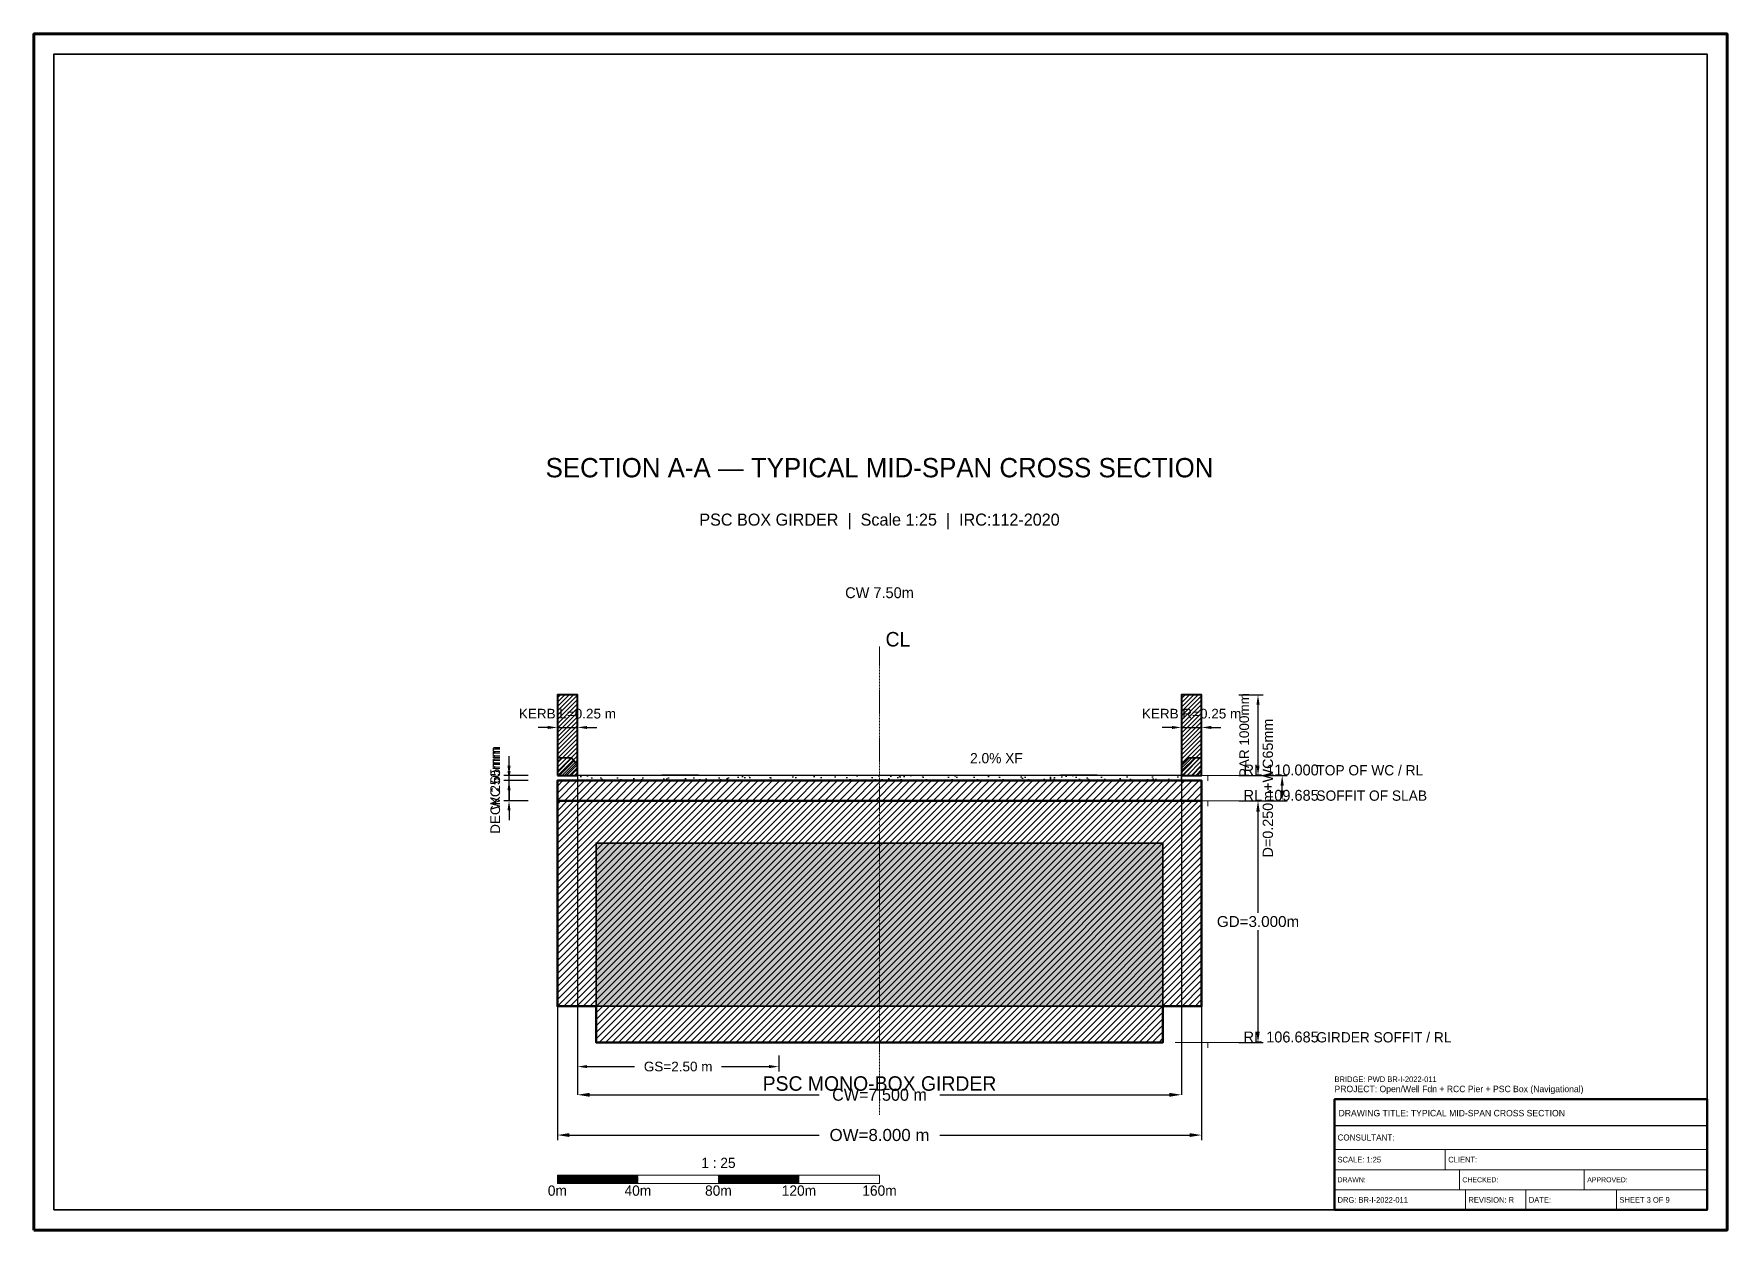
# Model space of a CAD drawing. Header units: metres. Extents: x 0 to 841, y 0 to 594.
import ezdxf
from ezdxf.enums import TextEntityAlignment as Align

# ---------------------------------------------------------------- set-up
doc = ezdxf.new("R2010")
doc.units = ezdxf.units.M
doc.linetypes.add('CENTER', pattern=[1.5, 0.75, -0.25, 0.25, -0.25])
for name, color, linetype, lineweight in [('BORDER-INNER', 7, 'Continuous', 35), ('BORDER-OUTER', 7, 'Continuous', 70), ('DIM-LEVEL', 3, 'Continuous', 18), ('DIM-LINEAR', 3, 'Continuous', 18), ('DIM-SLOPE', 3, 'Continuous', 18), ('STRUC-CENTRE', 6, 'CENTER', 18), ('STRUC-HATCHING', 8, 'Continuous', 18), ('SUPER-DECK', 2, 'Continuous', 50), ('SUPER-GIRDER', 1, 'Continuous', 35), ('SUPER-KERB', 7, 'Continuous', 25), ('SUPER-PARAPET', 2, 'Continuous', 35), ('SUPER-WEARING', 8, 'Continuous', 25), ('SYM-SCALE', 7, 'Continuous', 13), ('TEXT-GENERAL', 7, 'Continuous', 18), ('TEXT-HEADER', 7, 'Continuous', 25), ('TEXT-LEVEL', 5, 'Continuous', 18), ('TEXT-SPEC', 7, 'Continuous', 13), ('TEXT-TITLE', 7, 'Continuous', 25), ('TITLEBLK-BOX', 7, 'Continuous', 50), ('TITLEBLK-TEXT', 7, 'Continuous', 18)]:
    doc.layers.add(name, color=color, linetype=linetype, lineweight=lineweight)
doc.styles.add('BRIDGE_STD', font='Arial.ttf')
doc.dimstyles.new('BRG_DIM', dxfattribs={"dimtxt": 0.006, "dimasz": 6, "dimexe": 1.25, "dimexo": 0.625, "dimtad": 1, "dimcen": 2.5, "dimazin": 3, "dimtfac": 1, "dimtmove": 0, "dimatfit": 3})
doc.dimstyles.new('pmb100', dxfattribs={"dimtxt": 2.5, "dimasz": 0.9375, "dimexe": 2.5, "dimexo": 2.5, "dimtad": 0, "dimtih": 1, "dimdec": 0, "dimtxsty": 'BRIDGE_STD', "dimcen": 2.5, "dimazin": 3, "dimtfac": 1, "dimtmove": 0, "dimatfit": 3})

# ---------------------------------------------------------------- blocks, each defined once
blk = doc.blocks.new('_CLOSEDFILLED')
at = {"color": 0, "linetype": 'BYBLOCK'}
blk.add_solid([(-1, 0.16), (0, 0), (-1, -0.16)], dxfattribs=at)
blk = doc.blocks.new('*D1')
for p, q in [((270, 225.8), (270, 67.2)), ((570, 225.8), (570, 67.2)), ((276, 67.2), (390, 67.2)), ((450, 67.2), (564, 67.2))]:
    blk.add_line(p, q)
at = {"layer": 'Defpoints'}
for p in [(270, 225.8), (570, 225.8), (270, 67.2)]:
    blk.add_point(p, dxfattribs=at)
at = {"layer": 'DIM-LINEAR', "xscale": 6, "yscale": 6, "rotation": 180}
blk.add_blockref('_CLOSEDFILLED', (270, 67.2), dxfattribs=at)
at = {"layer": 'DIM-LINEAR', "xscale": 6, "yscale": 6}
blk.add_blockref('_CLOSEDFILLED', (570, 67.2), dxfattribs=at)
at = {"layer": 'DIM-LINEAR', "color": 3, "insert": (420, 67.2), "char_height": 6, "attachment_point": 5}
blk.add_mtext('CW=7.500 m', dxfattribs=at)

msp = doc.modelspace()

# ---------------------------------------------------------------- hatches: boundary and pattern name
at = {"layer": 'STRUC-HATCHING'}
h = msp.add_hatch(dxfattribs=at)
h.set_pattern_fill('ANSI31', scale=0.48)
h.paths.add_polyline_path([(260, 225.8), (270, 225.8), (270, 265.8), (260, 265.8)])
h = msp.add_hatch(dxfattribs=at)
h.set_pattern_fill('ANSI31', scale=0.48)
h.paths.add_polyline_path([(570, 225.8), (580, 225.8), (580, 265.8), (570, 265.8)])
h = msp.add_hatch(dxfattribs=at)
h.set_pattern_fill('ANSI31', scale=0.56)
h.paths.add_polyline_path([(260, 225.8), (270, 225.8), (270, 231.08), (267, 234.6), (260, 234.6)])
h = msp.add_hatch(dxfattribs=at)
h.set_pattern_fill('ANSI31', scale=0.56)
h.paths.add_polyline_path([(570, 225.8), (580, 225.8), (580, 234.6), (573, 234.6), (570, 231.08)])
h = msp.add_hatch(dxfattribs=at)
h.set_pattern_fill('ANSI31', scale=0.8)
h.paths.add_polyline_path([(260, 213.2), (580, 213.2), (580, 223.2), (260, 223.2)])
h = msp.add_hatch(dxfattribs=at)
h.set_pattern_fill('ANSI31', scale=0.72)
h.paths.add_polyline_path([(260, 213.2), (580, 213.2), (580, 111.2), (560.8, 111.2), (560.8, 93.2), (279.2, 93.2), (279.2, 111.2), (260, 111.2)])
h = msp.add_hatch(color=7, dxfattribs=at)
h.dxf.hatch_style = 1
h.paths.add_polyline_path([(279.2, 111.2), (560.8, 111.2), (560.8, 192.16), (279.2, 192.16)])
at = {"layer": 'SUPER-WEARING'}
h = msp.add_hatch(dxfattribs=at)
h.set_pattern_fill('AR-SAND', scale=0.16)
h.paths.add_polyline_path([(270, 223.2), (570, 223.2), (570, 225.8), (270, 225.8)])
at = {"layer": 'SYM-SCALE'}
h = msp.add_hatch(dxfattribs=at)
h.set_pattern_fill('SOLID')
h.paths.add_polyline_path([(260, 23.2), (300, 23.2), (300, 27.28), (260, 27.28)])
h = msp.add_hatch(dxfattribs=at)
h.set_pattern_fill('SOLID')
h.paths.add_polyline_path([(340, 23.2), (380, 23.2), (380, 27.28), (340, 27.28)])

# ---------------------------------------------------------------- linework, layer by layer
at = {"layer": 'BORDER-INNER'}
msp.add_lwpolyline([(10, 10), (831, 10), (831, 584), (10, 584), (10, 10)], dxfattribs=at)
at = {"layer": 'BORDER-OUTER'}
msp.add_lwpolyline([(0, 0), (841, 0), (841, 594), (0, 594), (0, 0)], dxfattribs=at)
at = {"layer": 'DIM-LEVEL'}
for p, q in [((566.8, 225.8), (599.2, 225.8)), ((583, 225.8), (583, 223.1)), ((566.8, 213.2), (599.2, 213.2)), ((583, 213.2), (583, 210.5)), ((566.8, 93.2), (599.2, 93.2)), ((583, 93.2), (583, 90.5))]:
    msp.add_line(p, q, dxfattribs=at)
at = {"layer": 'DIM-SLOPE', "color": 3}
for p, q in [((330, 226.3), (276, 225.76)), ((510, 226.3), (564, 225.76))]:
    msp.add_line(p, q, dxfattribs=at)
at = {"layer": 'STRUC-CENTRE'}
msp.add_line((420, 57.2), (420, 289.8), dxfattribs=at)
at = {"layer": 'SUPER-DECK', "lineweight": 50}
msp.add_lwpolyline([(260, 213.2), (580, 213.2), (580, 223.2), (260, 223.2), (260, 213.2)], dxfattribs=at)
at = {"layer": 'SUPER-GIRDER', "lineweight": 50}
msp.add_lwpolyline([(260, 213.2), (580, 213.2), (580, 111.2), (560.8, 111.2), (560.8, 93.2), (279.2, 93.2), (279.2, 111.2), (260, 111.2), (260, 213.2)], dxfattribs=at)
at = {"layer": 'SUPER-GIRDER'}
msp.add_lwpolyline([(279.2, 111.2), (560.8, 111.2), (560.8, 192.16), (279.2, 192.16), (279.2, 111.2)], dxfattribs=at)
at = {"layer": 'SUPER-KERB', "lineweight": 35}
for points in [[(260, 225.8), (270, 225.8), (270, 231.08), (267, 234.6), (260, 234.6), (260, 225.8)], [(570, 225.8), (580, 225.8), (580, 234.6), (573, 234.6), (570, 231.08), (570, 225.8)]]:
    msp.add_lwpolyline(points, dxfattribs=at)
at = {"layer": 'SUPER-PARAPET', "lineweight": 40}
for points in [[(260, 225.8), (270, 225.8), (270, 265.8), (260, 265.8), (260, 225.8)], [(570, 225.8), (580, 225.8), (580, 265.8), (570, 265.8), (570, 225.8)]]:
    msp.add_lwpolyline(points, dxfattribs=at)
at = {"layer": 'SUPER-WEARING'}
msp.add_lwpolyline([(270, 223.2), (570, 223.2), (570, 225.8), (270, 225.8), (270, 223.2)], dxfattribs=at)
at = {"layer": 'SYM-SCALE'}
msp.add_lwpolyline([(260, 23.2), (420, 23.2), (420, 27.28), (260, 27.28), (260, 23.2)], dxfattribs=at)
at = {"layer": 'TITLEBLK-BOX', "lineweight": 50}
msp.add_lwpolyline([(646, 10), (831, 10), (831, 65), (646, 65), (646, 10)], dxfattribs=at)
at = {"layer": 'TITLEBLK-BOX', "lineweight": 30}
msp.add_lwpolyline([(646, 52), (831, 52), (831, 65), (646, 65), (646, 52)], dxfattribs=at)
at = {"layer": 'TITLEBLK-BOX', "lineweight": 18}
for points in [[(646, 40), (831, 40), (831, 52), (646, 52), (646, 40)], [(646, 30), (701, 30), (701, 40), (646, 40), (646, 30)], [(701, 30), (831, 30), (831, 40), (701, 40), (701, 30)], [(646, 20), (708, 20), (708, 30), (646, 30), (646, 20)], [(708, 20), (770, 20), (770, 30), (708, 30), (708, 20)], [(770, 20), (831, 20), (831, 30), (770, 30), (770, 20)], [(646, 10), (711, 10), (711, 20), (646, 20), (646, 10)], [(711, 10), (741, 10), (741, 20), (711, 20), (711, 10)], [(741, 10), (786, 10), (786, 20), (741, 20), (741, 10)], [(786, 10), (831, 10), (831, 20), (786, 20), (786, 10)]]:
    msp.add_lwpolyline(points, dxfattribs=at)

# ---------------------------------------------------------------- texts
at = {"layer": 'DIM-SLOPE', "color": 3}
msp.add_text('2.0% XF', height=5.1, dxfattribs=at).set_placement((465, 231.8))
at = {"layer": 'STRUC-CENTRE'}
msp.add_text('CL', height=7.2, dxfattribs=at).set_placement((423, 289.8))
at = {"layer": 'TEXT-GENERAL'}
for s, height, p in [('CW 7.50m', 5.4, (420, 313.8)), ('PSC MONO-BOX GIRDER', 7.2, (420, 69.2)), ('1 : 25', 5.1, (340, 30.85)), ('0m', 5.1, (260, 17.08)), ('40m', 5.1, (300, 17.08)), ('80m', 5.1, (340, 17.08)), ('120m', 5.1, (380, 17.08)), ('160m', 5.1, (420, 17.08))]:
    msp.add_text(s, height=height, dxfattribs=at).set_placement(p, align=Align.CENTER)
at = {"layer": 'TEXT-HEADER'}
msp.add_text('SECTION A-A — TYPICAL MID-SPAN CROSS SECTION', height=9.6, dxfattribs=at).set_placement((420, 373.8), align=Align.CENTER)
at = {"layer": 'TEXT-LEVEL'}
for s, height, p in [('RL 110.000', 5.4, (600.82, 225.8)), ('TOP OF WC / RL', 5.1, (637, 225.8)), ('RL 109.685', 5.4, (600.82, 213.2)), ('SOFFIT OF SLAB', 5.1, (637, 213.2)), ('RL 106.685', 5.4, (600.82, 93.2)), ('GIRDER SOFFIT / RL', 5.1, (637, 93.2))]:
    msp.add_text(s, height=height, dxfattribs=at).set_placement(p)
at = {"layer": 'TEXT-SPEC'}
msp.add_text('PSC BOX GIRDER  |  Scale 1:25  |  IRC:112-2020', height=6, dxfattribs=at).set_placement((420, 349.8), align=Align.CENTER)
at = {"layer": 'TEXT-TITLE'}
for s, p in [('PROJECT: Open/Well Fdn + RCC Pier + PSC Box (Navigational)', (646, 68.5)), ('DRAWING TITLE: TYPICAL MID-SPAN CROSS SECTION', (648, 56.5))]:
    msp.add_text(s, height=3.2, dxfattribs=at).set_placement(p)
at = {"layer": 'TITLEBLK-TEXT'}
for s, height, p in [('BRIDGE: PWD BR-I-2022-011', 2.8, (646, 73.5)), ('CONSULTANT: ', 3, (647.5, 44.5)), ('SCALE: 1:25', 2.8, (647.5, 33.6)), ('CLIENT: ', 2.8, (702.5, 33.6)), ('DRAWN: ', 2.5, (647.5, 23.75)), ('CHECKED: ', 2.5, (709.5, 23.75)), ('APPROVED: ', 2.5, (771.5, 23.75)), ('DRG: BR-I-2022-011', 2.8, (647.5, 13.6)), ('REVISION: R', 2.8, (712.5, 13.6)), ('DATE: ', 2.8, (742.5, 13.6)), ('SHEET 3 OF 9', 2.8, (787.5, 13.6))]:
    msp.add_text(s, height=height, dxfattribs=at).set_placement(p)

# ---------------------------------------------------------------- dimensions: what is measured, and where the dimension line sits
at = {"layer": 'DIM-LINEAR'}
for base, p1, p2, text, override in [((260, 249.6), (260, 243.6), (270, 243.6), 'KERB L=0.25 m', {"dimtxt": 4.8, "dimasz": 4.8, "dimgap": 1.92, "dimclrt": 3}), ((570, 249.6), (570, 243.6), (580, 243.6), 'KERB R=0.25 m', {"dimtxt": 4.8, "dimasz": 4.8, "dimgap": 1.92, "dimclrt": 3}), ((260, 47.2), (260, 225.8), (580, 225.8), 'OW=8.000 m', {"dimtxt": 6, "dimasz": 6, "dimgap": 2.4, "dimclrt": 3}), ((270, 81.2), (270, 89.2), (370, 89.2), 'GS=2.50 m', {"dimtxt": 4.8, "dimasz": 4.8, "dimgap": 1.92, "dimclrt": 3})]:
    msp.add_linear_dim(base=base, p1=p1, p2=p2, text=text, dimstyle='pmb100', override=override, dxfattribs=at).render()
for base, p1, p2, text, override in [((608, 225.8), (596, 225.8), (596, 265.8), 'PAR 1000mm', {"dimtxt": 4.8, "dimasz": 4.8, "dimgap": 1.92, "dimclrt": 3}), ((620, 213.2), (596, 213.2), (596, 225.8), 'D=0.250m+WC65mm', {"dimtxt": 5.1, "dimasz": 5.1, "dimgap": 2.04, "dimclrt": 3}), ((236, 223.2), (248, 223.2), (248, 225.8), 'WC 65mm', {"dimtxt": 4.8, "dimasz": 4.8, "dimgap": 1.92, "dimclrt": 3}), ((236, 213.2), (248, 213.2), (248, 223.2), 'DECK 250mm', {"dimtxt": 4.8, "dimasz": 4.8, "dimgap": 1.92, "dimclrt": 3}), ((608, 93.2), (596, 93.2), (596, 213.2), 'GD=3.000m', {"dimtxt": 5.4, "dimasz": 5.4, "dimgap": 2.16, "dimclrt": 3})]:
    msp.add_linear_dim(base=base, p1=p1, p2=p2, angle=90, text=text, dimstyle='pmb100', override=override, dxfattribs=at).render()
dim = msp.add_linear_dim(base=(270, 67.2), p1=(270, 225.8), p2=(570, 225.8), text='CW=7.500 m', dimstyle='BRG_DIM', override={"dimtxt": 6, "dimasz": 6, "dimgap": 2.4, "dimclrt": 3}, dxfattribs=at)
dim.commit()
dim.dimension.update_dxf_attribs({"geometry": '*D1', "text_midpoint": (420, 67.2)})

doc.saveas('drawing.dxf')
